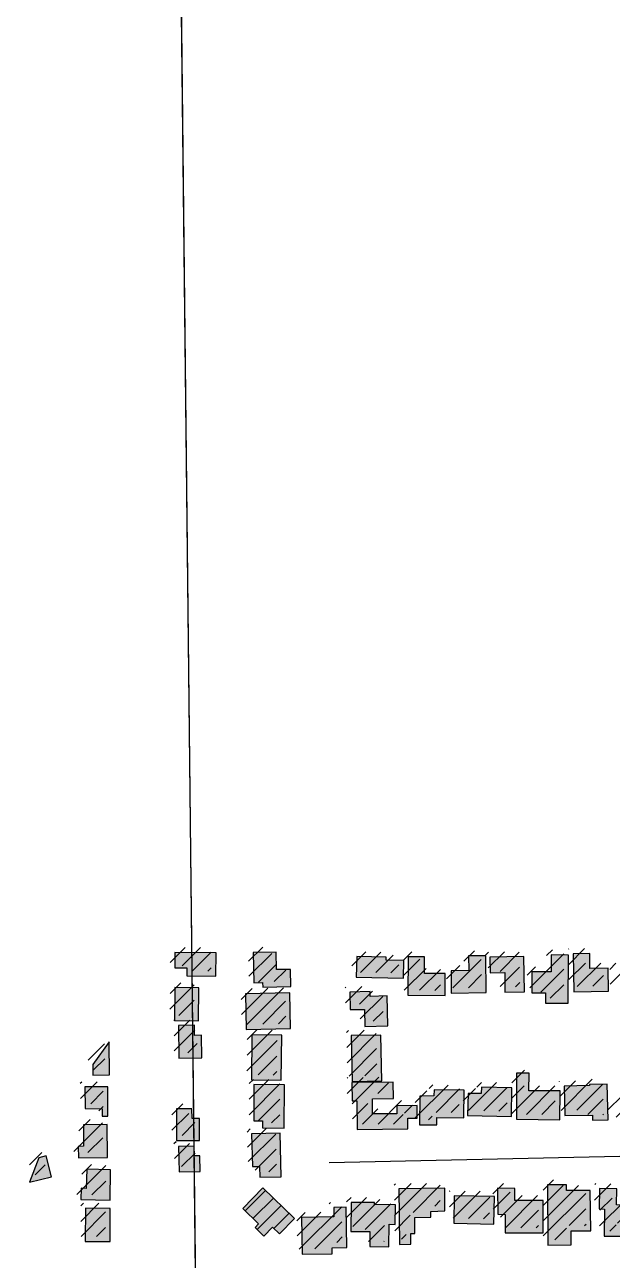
# Model space of a CAD drawing. Extents: x 6576311 to 6728256, y 2029764 to 2237541.
# Drawn here: x 6667566 to 6668423, y 2178765 to 2180567 of the extents above; entities that cross this region are included whole.
import ezdxf

# ---------------------------------------------------------------- set-up
doc = ezdxf.new("R2010")
doc.units = 21
for name, color, linetype in [('BUILDINGS', 9, 'Continuous'), ('CL_LOCAL', 4, 'Continuous'), ('PLSS_QQ', 8, 'Continuous'), ('PLSS_SECTION', 7, 'Continuous')]:
    doc.layers.add(name, color=color, linetype=linetype)

msp = doc.modelspace()

# ---------------------------------------------------------------- hatches: boundary and pattern name
at = {"layer": 'BUILDINGS_HATCH'}
for points in [[(6667784.9, 2179191.8), (6667802.5, 2179191.5), (6667802.3, 2179179.8), (6667844.6, 2179179.3), (6667845, 2179213.5), (6667785.1, 2179214)], [(6667898.9, 2179214.1), (6667899.9, 2179169.7), (6667912.7, 2179170.1), (6667913, 2179163.5), (6667954.1, 2179164.4), (6667953.4, 2179189.2), (6667933.3, 2179189.1), (6667932.9, 2179214.6)], [(6668049.6, 2179177.9), (6668118.2, 2179176.4), (6668118.7, 2179202.3), (6668092.9, 2179202.9), (6668092.9, 2179207.3), (6668050.3, 2179208.2)], [(6668124.6, 2179151.7), (6668179, 2179151.2), (6668179.2, 2179183.2), (6668148.8, 2179183.5), (6668149, 2179207.5), (6668125.2, 2179207.8)], [(6668187.7, 2179187.3), (6668188.1, 2179154.8), (6668239.1, 2179155.4), (6668238.4, 2179209.3), (6668213.1, 2179208.9), (6668213.5, 2179187.7)], [(6668244.3, 2179207.2), (6668245, 2179184.2), (6668266, 2179184.7), (6668266.4, 2179156.3), (6668295, 2179156.7), (6668293.9, 2179208.1)], [(6668305.5, 2179155), (6668325.6, 2179155.1), (6668325.4, 2179140.1), (6668358.6, 2179139.9), (6668359.2, 2179210.2), (6668333.9, 2179210.4), (6668333.7, 2179185.7), (6668305.7, 2179185.6)], [(6668365.7, 2179212), (6668366.8, 2179156.7), (6668417.2, 2179157.6), (6668416.8, 2179191.1), (6668390.4, 2179190.6), (6668390.1, 2179212.5)], [(6667784.4, 2179114.6), (6667819.6, 2179114.4), (6667819.9, 2179162.4), (6667784.8, 2179162.7)], [(6667888, 2179153.6), (6667889.1, 2179101.5), (6667953.8, 2179102.9), (6667952.7, 2179155)], [(6668040, 2179156.1), (6668040.7, 2179130.6), (6668061.4, 2179131), (6668062.1, 2179105.9), (6668095.8, 2179106.8), (6668094.5, 2179150.5), (6668069.9, 2179149.6), (6668069.8, 2179156.9)], [(6667790.4, 2179107.7), (6667790.9, 2179060), (6667824.3, 2179060.5), (6667823.9, 2179093.2), (6667813.7, 2179092.8), (6667813.4, 2179108.1)], [(6667665.3, 2179050.7), (6667665.3, 2179035.1), (6667689.7, 2179035.5), (6667689, 2179083.6)], [(6667896.5, 2179028.4), (6667940.2, 2179027.8), (6667941, 2179093.4), (6667897.4, 2179093.9)], [(6668042, 2179092.7), (6668043.4, 2179026), (6668086.8, 2179027), (6668085.4, 2179093.6)], [(6668042.9, 2179024.2), (6668043.3, 2178997.6), (6668050.3, 2178997.7), (6668050.8, 2178955.8), (6668124.8, 2178956.5), (6668124.8, 2178972.1), (6668138.4, 2178972.2), (6668138.3, 2178990.7), (6668108.5, 2178990.3), (6668108.8, 2178978.6), (6668073.4, 2178978.5), (6668073, 2179000.7), (6668103.6, 2179000.8), (6668103.3, 2179024.8)], [(6668283, 2178970.6), (6668346.5, 2178970.1), (6668346.7, 2179012), (6668301.3, 2179012.2), (6668301.5, 2179037.7), (6668283.3, 2179038)], [(6667653.9, 2178986.2), (6667678.9, 2178985.9), (6667678.9, 2178975.4), (6667687.1, 2178975.4), (6667687.2, 2179018), (6667653.8, 2179017.9)], [(6667899.9, 2178968.3), (6667912.6, 2178968.3), (6667912.7, 2178958.1), (6667944.4, 2178957.9), (6667945, 2179020.9), (6667900.2, 2179021.5)], [(6668141.8, 2178962.7), (6668166.8, 2178962.5), (6668167, 2178973.4), (6668206.4, 2178972.8), (6668206.8, 2179013.2), (6668162.9, 2179013.4), (6668162.6, 2179004.7), (6668142.2, 2179004.6)], [(6668211.8, 2178976.1), (6668275.9, 2178974.9), (6668276.6, 2179016.4), (6668232.1, 2179017.4), (6668231.8, 2179008.3), (6668212.5, 2179008.5)], [(6668352.6, 2179018.9), (6668353.6, 2178976), (6668393.9, 2178976.9), (6668394.2, 2178969.2), (6668416.9, 2178969.7), (6668415.5, 2179022.1), (6668389.7, 2179021.3), (6668389.7, 2179019.8)], [(6667787.4, 2178939.8), (6667820.9, 2178939.5), (6667821, 2178972), (6667810, 2178971.9), (6667809.9, 2178985.8), (6667787.5, 2178986)], [(6667643.9, 2178931.2), (6667644.3, 2178914.4), (6667686.8, 2178915), (6667686.1, 2178963), (6667651.5, 2178962.5), (6667651.9, 2178931.6)], [(6667896.8, 2178949.3), (6667898.2, 2178901.6), (6667908.4, 2178901.7), (6667908.7, 2178886.4), (6667939.9, 2178886.9), (6667938.5, 2178950.2)], [(6667572.7, 2178878.8), (6667605, 2178886.6), (6667597.2, 2178917.5), (6667586.4, 2178914.5)], [(6667790.3, 2178931), (6667791.3, 2178893.9), (6667821.9, 2178894.7), (6667821.2, 2178917.3), (6667813.6, 2178917.3), (6667813, 2178931.5)], [(6667647.7, 2178853.6), (6667690.5, 2178852.7), (6667691.1, 2178897.1), (6667656.3, 2178897.7), (6667655.8, 2178869.7), (6667648.2, 2178870)], [(6667883.9, 2178840.4), (6667907, 2178818.3), (6667901.9, 2178812.8), (6667914.7, 2178800.4), (6667927.2, 2178813.2), (6667937.7, 2178803.4), (6667959.4, 2178826.1), (6667913, 2178870.7)], [(6668111.6, 2178869.4), (6668112.5, 2178788.1), (6668129.2, 2178788.6), (6668129.1, 2178804.2), (6668135.1, 2178804.3), (6668135, 2178827.6), (6668158.5, 2178827.7), (6668158.5, 2178836.4), (6668178.9, 2178836.9), (6668178.5, 2178870)], [(6668255.8, 2178832.1), (6668266.6, 2178831.8), (6668266.7, 2178805.2), (6668322, 2178805), (6668322.1, 2178852), (6668280.9, 2178852.2), (6668280.9, 2178869.7), (6668255.6, 2178870)], [(6668328.5, 2178875), (6668329.1, 2178787.2), (6668362.9, 2178787.7), (6668362.8, 2178808.1), (6668391.5, 2178808.2), (6668390.9, 2178866.9), (6668356.3, 2178866.7), (6668356.3, 2178875.1)], [(6668403.8, 2178840), (6668411.7, 2178839.6), (6668411.1, 2178800.3), (6668435.2, 2178800), (6668435.4, 2178811.7), (6668460.4, 2178811.1), (6668460.8, 2178845.3), (6668429.3, 2178845.9), (6668429.8, 2178869.2), (6668404.2, 2178869.8)], [(6667969.4, 2178827.3), (6667970.4, 2178773.7), (6668014.4, 2178774.6), (6668014.4, 2178783.4), (6668035.9, 2178783.8), (6668034.8, 2178842.5), (6668016.7, 2178842), (6668017, 2178828.2)], [(6668041.8, 2178807.2), (6668069.3, 2178806.9), (6668069.1, 2178785.1), (6668097.2, 2178784.8), (6668097.6, 2178817.6), (6668106.1, 2178817.3), (6668106.6, 2178846), (6668075.9, 2178846.6), (6668076.2, 2178849.2), (6668042.2, 2178849.4)], [(6668191.8, 2178819.1), (6668250.2, 2178817.8), (6668251.1, 2178857.9), (6668192.4, 2178859.1)], [(6667654.1, 2178792.4), (6667690.4, 2178792.2), (6667690.8, 2178840.7), (6667654.8, 2178840.9)]]:
    msp.add_hatch(color=251, dxfattribs=at).paths.add_polyline_path(points)
at = {"layer": 'BUILDINGS_SHADOW'}
h = msp.add_hatch(dxfattribs=at)
h.set_pattern_fill('ANSI31', scale=5)
h.paths.add_polyline_path([(6667778.2, 2179199.2), (6667795.8, 2179198.9), (6667795.5, 2179187.2), (6667837.8, 2179186.7), (6667838.2, 2179220.9), (6667778.4, 2179221.4)])
h = msp.add_hatch(dxfattribs=at)
h.set_pattern_fill('ANSI31', scale=5)
h.paths.add_polyline_path([(6667892.1, 2179221.5), (6667893.1, 2179177.1), (6667905.9, 2179177.5), (6667906.2, 2179170.9), (6667947.3, 2179171.8), (6667946.7, 2179196.6), (6667926.5, 2179196.5), (6667926.1, 2179222)])
h = msp.add_hatch(dxfattribs=at)
h.set_pattern_fill('ANSI31', scale=5)
h.paths.add_polyline_path([(6668419.1, 2179197.8), (6668420.1, 2179166.9), (6668471.7, 2179168.9), (6668469.8, 2179223.5), (6668447.1, 2179222.7), (6668447.8, 2179199)])
h = msp.add_hatch(dxfattribs=at)
h.set_pattern_fill('ANSI31', scale=5)
h.paths.add_polyline_path([(6668042.9, 2179185.3), (6668111.5, 2179183.8), (6668111.9, 2179209.6), (6668086.1, 2179210.3), (6668086.1, 2179214.6), (6668043.6, 2179215.6)])
h = msp.add_hatch(dxfattribs=at)
h.set_pattern_fill('ANSI31', scale=5)
h.paths.add_polyline_path([(6668117.8, 2179159), (6668172.3, 2179158.5), (6668172.4, 2179190.6), (6668142.1, 2179190.8), (6668142.3, 2179214.9), (6668118.5, 2179215.1)])
h = msp.add_hatch(dxfattribs=at)
h.set_pattern_fill('ANSI31', scale=5)
h.paths.add_polyline_path([(6668180.9, 2179194.6), (6668181.3, 2179162.2), (6668232.4, 2179162.8), (6668231.6, 2179216.7), (6668206.4, 2179216.2), (6668206.7, 2179195.1)])
h = msp.add_hatch(dxfattribs=at)
h.set_pattern_fill('ANSI31', scale=5)
h.paths.add_polyline_path([(6668237.6, 2179214.5), (6668238.2, 2179191.6), (6668259.2, 2179192), (6668259.6, 2179163.6), (6668288.3, 2179164.1), (6668287.2, 2179215.5)])
h = msp.add_hatch(dxfattribs=at)
h.set_pattern_fill('ANSI31', scale=5)
h.paths.add_polyline_path([(6668298.8, 2179162.3), (6668318.9, 2179162.4), (6668318.7, 2179147.5), (6668351.9, 2179147.3), (6668352.4, 2179217.6), (6668327.2, 2179217.8), (6668327, 2179193.1), (6668298.9, 2179192.9)])
h = msp.add_hatch(dxfattribs=at)
h.set_pattern_fill('ANSI31', scale=5)
h.paths.add_polyline_path([(6668358.9, 2179219.4), (6668360, 2179164.1), (6668410.5, 2179165), (6668410.1, 2179198.5), (6668383.7, 2179198), (6668383.3, 2179219.9)])
h = msp.add_hatch(dxfattribs=at)
h.set_pattern_fill('ANSI31', scale=5)
h.paths.add_polyline_path([(6667777.7, 2179122), (6667812.8, 2179121.7), (6667813.2, 2179169.8), (6667778, 2179170)])
h = msp.add_hatch(dxfattribs=at)
h.set_pattern_fill('ANSI31', scale=5)
h.paths.add_polyline_path([(6667881.3, 2179161), (6667882.4, 2179108.9), (6667947, 2179110.3), (6667946, 2179162.3)])
h = msp.add_hatch(dxfattribs=at)
h.set_pattern_fill('ANSI31', scale=5)
h.paths.add_polyline_path([(6668033.3, 2179163.4), (6668034, 2179137.9), (6668054.7, 2179138.4), (6668055.3, 2179113.3), (6668089.1, 2179114.1), (6668087.8, 2179157.8), (6668063.1, 2179157), (6668063.1, 2179164.3)])
h = msp.add_hatch(dxfattribs=at)
h.set_pattern_fill('ANSI31', scale=5)
h.paths.add_polyline_path([(6667783.6, 2179115.1), (6667784.1, 2179067.3), (6667817.6, 2179067.9), (6667817.2, 2179100.6), (6667807, 2179100.2), (6667806.6, 2179115.5)])
h = msp.add_hatch(dxfattribs=at)
h.set_pattern_fill('ANSI31', scale=5)
h.paths.add_polyline_path([(6667889.8, 2179035.7), (6667933.4, 2179035.2), (6667934.3, 2179100.7), (6667890.6, 2179101.3)])
h = msp.add_hatch(dxfattribs=at)
h.set_pattern_fill('ANSI31', scale=5)
h.paths.add_polyline_path([(6668035.3, 2179100.1), (6668036.7, 2179033.4), (6668080.1, 2179034.3), (6668078.6, 2179101)])
h = msp.add_hatch(dxfattribs=at)
h.set_pattern_fill('ANSI31', scale=5)
h.paths.add_polyline_path([(6667658.5, 2179058.1), (6667658.6, 2179042.4), (6667683, 2179042.9), (6667682.2, 2179091)])
h = msp.add_hatch(dxfattribs=at)
h.set_pattern_fill('ANSI31', scale=5)
h.paths.add_polyline_path([(6668276.3, 2178978), (6668339.8, 2178977.5), (6668339.9, 2179019.4), (6668294.5, 2179019.6), (6668294.7, 2179045.1), (6668276.6, 2179045.3)])
h = msp.add_hatch(dxfattribs=at)
h.set_pattern_fill('ANSI31', scale=5)
h.paths.add_polyline_path([(6667647.2, 2178993.6), (6667672.1, 2178993.3), (6667672.2, 2178982.8), (6667680.4, 2178982.8), (6667680.5, 2179025.4), (6667647, 2179025.3)])
h = msp.add_hatch(dxfattribs=at)
h.set_pattern_fill('ANSI31', scale=5)
h.paths.add_polyline_path([(6667893.1, 2178975.7), (6667905.9, 2178975.7), (6667905.9, 2178965.5), (6667937.7, 2178965.3), (6667938.3, 2179028.3), (6667893.5, 2179028.8)])
h = msp.add_hatch(dxfattribs=at)
h.set_pattern_fill('ANSI31', scale=5)
h.paths.add_polyline_path([(6668036.1, 2179031.6), (6668036.5, 2179005), (6668043.6, 2179005), (6668044.1, 2178963.2), (6668118.1, 2178963.8), (6668118, 2178979.5), (6668131.6, 2178979.6), (6668131.5, 2178998.1), (6668101.8, 2178997.6), (6668102.1, 2178986), (6668066.6, 2178985.8), (6668066.3, 2179008.1), (6668096.9, 2179008.2), (6668096.5, 2179032.2)])
h = msp.add_hatch(dxfattribs=at)
h.set_pattern_fill('ANSI31', scale=5)
h.paths.add_polyline_path([(6668205.1, 2178983.5), (6668269.2, 2178982.3), (6668269.8, 2179023.8), (6668225.3, 2179024.7), (6668225.1, 2179015.6), (6668205.8, 2179015.9)])
h = msp.add_hatch(dxfattribs=at)
h.set_pattern_fill('ANSI31', scale=5)
h.paths.add_polyline_path([(6668345.8, 2179026.3), (6668346.9, 2178983.4), (6668387.1, 2178984.3), (6668387.4, 2178976.6), (6668410.1, 2178977.1), (6668408.8, 2179029.5), (6668383, 2179028.7), (6668383, 2179027.2)])
h = msp.add_hatch(dxfattribs=at)
h.set_pattern_fill('ANSI31', scale=5)
h.paths.add_polyline_path([(6668135.1, 2178970.1), (6668160, 2178969.8), (6668160.3, 2178980.8), (6668199.7, 2178980.2), (6668200.1, 2179020.6), (6668156.1, 2179020.8), (6668155.9, 2179012.1), (6668135.5, 2179012)])
h = msp.add_hatch(dxfattribs=at)
h.set_pattern_fill('ANSI31', scale=5)
h.paths.add_polyline_path([(6668416.3, 2179004), (6668417.2, 2178973.5), (6668480.2, 2178975.5), (6668478.9, 2179017.4), (6668445.7, 2179016.5), (6668446.3, 2179004.9)])
h = msp.add_hatch(dxfattribs=at)
h.set_pattern_fill('ANSI31', scale=5)
h.paths.add_polyline_path([(6667780.6, 2178947.1), (6667814.1, 2178946.9), (6667814.3, 2178979.3), (6667803.2, 2178979.3), (6667803.1, 2178993.1), (6667780.7, 2178993.4)])
h = msp.add_hatch(dxfattribs=at)
h.set_pattern_fill('ANSI31', scale=5)
h.paths.add_polyline_path([(6667637.2, 2178938.5), (6667637.5, 2178921.8), (6667680.1, 2178922.3), (6667679.3, 2178970.4), (6667644.7, 2178969.9), (6667645.1, 2178938.9)])
h = msp.add_hatch(dxfattribs=at)
h.set_pattern_fill('ANSI31', scale=5)
h.paths.add_polyline_path([(6667890.1, 2178956.7), (6667891.4, 2178909), (6667901.6, 2178909), (6667902, 2178893.7), (6667933.2, 2178894.2), (6667931.8, 2178957.6)])
h = msp.add_hatch(dxfattribs=at)
h.set_pattern_fill('ANSI31', scale=5)
h.paths.add_polyline_path([(6667783.5, 2178938.4), (6667784.5, 2178901.3), (6667815.2, 2178902.1), (6667814.5, 2178924.7), (6667806.8, 2178924.7), (6667806.2, 2178938.9)])
h = msp.add_hatch(dxfattribs=at)
h.set_pattern_fill('ANSI31', scale=5)
h.paths.add_polyline_path([(6667565.9, 2178886.2), (6667598.2, 2178894), (6667590.4, 2178924.9), (6667579.7, 2178921.9)])
h = msp.add_hatch(dxfattribs=at)
h.set_pattern_fill('ANSI31', scale=5)
h.paths.add_polyline_path([(6667640.9, 2178861), (6667683.7, 2178860.1), (6667684.4, 2178904.5), (6667649.5, 2178905.1), (6667649.1, 2178877), (6667641.4, 2178877.4)])
h = msp.add_hatch(dxfattribs=at)
h.set_pattern_fill('ANSI31', scale=5)
h.paths.add_polyline_path([(6668321.8, 2178882.4), (6668322.4, 2178794.6), (6668356.1, 2178795.1), (6668356.1, 2178815.5), (6668384.7, 2178815.6), (6668384.2, 2178874.2), (6668349.6, 2178874.1), (6668349.5, 2178882.5)])
h = msp.add_hatch(dxfattribs=at)
h.set_pattern_fill('ANSI31', scale=5)
h.paths.add_polyline_path([(6667877.2, 2178847.8), (6667900.3, 2178825.6), (6667895.2, 2178820.1), (6667908, 2178807.8), (6667920.4, 2178820.6), (6667931, 2178810.8), (6667952.7, 2178833.5), (6667906.3, 2178878.1)])
h = msp.add_hatch(dxfattribs=at)
h.set_pattern_fill('ANSI31', scale=5)
h.paths.add_polyline_path([(6668104.8, 2178876.7), (6668105.7, 2178795.5), (6668122.5, 2178796), (6668122.4, 2178811.6), (6668128.3, 2178811.6), (6668128.2, 2178834.9), (6668151.8, 2178835), (6668151.7, 2178843.8), (6668172.2, 2178844.2), (6668171.7, 2178877.4)])
h = msp.add_hatch(dxfattribs=at)
h.set_pattern_fill('ANSI31', scale=5)
h.paths.add_polyline_path([(6668185, 2178826.4), (6668243.4, 2178825.2), (6668244.4, 2178865.3), (6668185.7, 2178866.5)])
h = msp.add_hatch(dxfattribs=at)
h.set_pattern_fill('ANSI31', scale=5)
h.paths.add_polyline_path([(6668249, 2178839.5), (6668259.8, 2178839.1), (6668259.9, 2178812.5), (6668315.2, 2178812.4), (6668315.3, 2178859.4), (6668274.2, 2178859.6), (6668274.1, 2178877.1), (6668248.9, 2178877.3)])
h = msp.add_hatch(dxfattribs=at)
h.set_pattern_fill('ANSI31', scale=5)
h.paths.add_polyline_path([(6668397.1, 2178847.4), (6668405, 2178847), (6668404.3, 2178807.7), (6668428.4, 2178807.4), (6668428.7, 2178819.1), (6668453.6, 2178818.4), (6668454, 2178852.7), (6668422.6, 2178853.3), (6668423, 2178876.6), (6668397.5, 2178877.2)])
h = msp.add_hatch(dxfattribs=at)
h.set_pattern_fill('ANSI31', scale=5)
h.paths.add_polyline_path([(6667647.4, 2178799.8), (6667683.7, 2178799.6), (6667684.1, 2178848.1), (6667648, 2178848.3)])
h = msp.add_hatch(dxfattribs=at)
h.set_pattern_fill('ANSI31', scale=5)
h.paths.add_polyline_path([(6667962.6, 2178834.6), (6667963.7, 2178781.1), (6668007.6, 2178782), (6668007.6, 2178790.7), (6668029.2, 2178791.2), (6668028.1, 2178849.8), (6668009.9, 2178849.4), (6668010.3, 2178835.6)])
h = msp.add_hatch(dxfattribs=at)
h.set_pattern_fill('ANSI31', scale=5)
h.paths.add_polyline_path([(6668035, 2178814.5), (6668062.5, 2178814.3), (6668062.3, 2178792.4), (6668090.4, 2178792.2), (6668090.9, 2178825), (6668099.4, 2178824.6), (6668099.8, 2178853.4), (6668069.2, 2178854), (6668069.4, 2178856.6), (6668035.4, 2178856.8)])

# ---------------------------------------------------------------- linework, layer by layer
at = {"layer": 'BUILDINGS'}
for points in [[(6667784.9, 2179191.8), (6667802.5, 2179191.5), (6667802.3, 2179179.8), (6667844.6, 2179179.3), (6667845, 2179213.5), (6667785.1, 2179214), (6667784.9, 2179191.8)], [(6667898.9, 2179214.1), (6667899.9, 2179169.7), (6667912.7, 2179170.1), (6667913, 2179163.5), (6667954.1, 2179164.4), (6667953.4, 2179189.2), (6667933.3, 2179189.1), (6667932.9, 2179214.6), (6667898.9, 2179214.1)], [(6668049.6, 2179177.9), (6668118.2, 2179176.4), (6668118.7, 2179202.3), (6668092.9, 2179202.9), (6668092.9, 2179207.3), (6668050.3, 2179208.2), (6668049.6, 2179177.9)], [(6668124.6, 2179151.7), (6668179, 2179151.2), (6668179.2, 2179183.2), (6668148.8, 2179183.5), (6668149, 2179207.5), (6668125.2, 2179207.8), (6668124.6, 2179151.7)], [(6668187.7, 2179187.3), (6668188.1, 2179154.8), (6668239.1, 2179155.4), (6668238.4, 2179209.3), (6668213.1, 2179208.9), (6668213.5, 2179187.7), (6668187.7, 2179187.3)], [(6668244.3, 2179207.2), (6668245, 2179184.2), (6668266, 2179184.7), (6668266.4, 2179156.3), (6668295, 2179156.7), (6668293.9, 2179208.1), (6668244.3, 2179207.2)], [(6668305.5, 2179155), (6668325.6, 2179155.1), (6668325.4, 2179140.1), (6668358.6, 2179139.9), (6668359.2, 2179210.2), (6668333.9, 2179210.4), (6668333.7, 2179185.7), (6668305.7, 2179185.6), (6668305.5, 2179155)], [(6668365.7, 2179212), (6668366.8, 2179156.7), (6668417.2, 2179157.6), (6668416.8, 2179191.1), (6668390.4, 2179190.6), (6668390.1, 2179212.5), (6668365.7, 2179212)], [(6667784.4, 2179114.6), (6667819.6, 2179114.4), (6667819.9, 2179162.4), (6667784.8, 2179162.7), (6667784.4, 2179114.6)], [(6667888, 2179153.6), (6667889.1, 2179101.5), (6667953.8, 2179102.9), (6667952.7, 2179155), (6667888, 2179153.6)], [(6668040, 2179156.1), (6668040.7, 2179130.6), (6668061.4, 2179131), (6668062.1, 2179105.9), (6668095.8, 2179106.8), (6668094.5, 2179150.5), (6668069.9, 2179149.6), (6668069.8, 2179156.9), (6668040, 2179156.1)], [(6667790.4, 2179107.7), (6667790.9, 2179060), (6667824.3, 2179060.5), (6667823.9, 2179093.2), (6667813.7, 2179092.8), (6667813.4, 2179108.1), (6667790.4, 2179107.7)], [(6667665.3, 2179050.7), (6667665.3, 2179035.1), (6667689.7, 2179035.5), (6667689, 2179083.6)], [(6667896.5, 2179028.4), (6667940.2, 2179027.8), (6667941, 2179093.4), (6667897.4, 2179093.9), (6667896.5, 2179028.4)], [(6668042, 2179092.7), (6668043.4, 2179026), (6668086.8, 2179027), (6668085.4, 2179093.6), (6668042, 2179092.7)], [(6668042.9, 2179024.2), (6668043.3, 2178997.6), (6668050.3, 2178997.7), (6668050.8, 2178955.8), (6668124.8, 2178956.5), (6668124.8, 2178972.1), (6668138.4, 2178972.2), (6668138.3, 2178990.7), (6668108.5, 2178990.3), (6668108.8, 2178978.6), (6668073.4, 2178978.5), (6668073, 2179000.7), (6668103.6, 2179000.8), (6668103.3, 2179024.8), (6668042.9, 2179024.2)], [(6668283, 2178970.6), (6668346.5, 2178970.1), (6668346.7, 2179012), (6668301.3, 2179012.2), (6668301.5, 2179037.7), (6668283.3, 2179038), (6668283, 2178970.6)], [(6667653.9, 2178986.2), (6667678.9, 2178985.9), (6667678.9, 2178975.4), (6667687.1, 2178975.4), (6667687.2, 2179018), (6667653.8, 2179017.9), (6667653.9, 2178986.2)], [(6667899.9, 2178968.3), (6667912.6, 2178968.3), (6667912.7, 2178958.1), (6667944.4, 2178957.9), (6667945, 2179020.9), (6667900.2, 2179021.5), (6667899.9, 2178968.3)], [(6668141.8, 2178962.7), (6668166.8, 2178962.5), (6668167, 2178973.4), (6668206.4, 2178972.8), (6668206.8, 2179013.2), (6668162.9, 2179013.4), (6668162.6, 2179004.7), (6668142.2, 2179004.6), (6668141.8, 2178962.7)], [(6668211.8, 2178976.1), (6668275.9, 2178974.9), (6668276.6, 2179016.4), (6668232.1, 2179017.4), (6668231.8, 2179008.3), (6668212.5, 2179008.5), (6668211.8, 2178976.1)], [(6668352.6, 2179018.9), (6668353.6, 2178976), (6668393.9, 2178976.9), (6668394.2, 2178969.2), (6668416.9, 2178969.7), (6668415.5, 2179022.1), (6668389.7, 2179021.3), (6668389.7, 2179019.8), (6668352.6, 2179018.9)], [(6667787.4, 2178939.8), (6667820.9, 2178939.5), (6667821, 2178972), (6667810, 2178971.9), (6667809.9, 2178985.8), (6667787.5, 2178986), (6667787.4, 2178939.8)], [(6667643.9, 2178931.2), (6667644.3, 2178914.4), (6667686.8, 2178915), (6667686.1, 2178963), (6667651.5, 2178962.5), (6667651.9, 2178931.6), (6667643.9, 2178931.2)], [(6667896.8, 2178949.3), (6667898.2, 2178901.6), (6667908.4, 2178901.7), (6667908.7, 2178886.4), (6667939.9, 2178886.9), (6667938.5, 2178950.2), (6667896.8, 2178949.3)], [(6667572.7, 2178878.8), (6667605, 2178886.6), (6667597.2, 2178917.5), (6667586.4, 2178914.5)], [(6667790.3, 2178931), (6667791.3, 2178893.9), (6667821.9, 2178894.7), (6667821.2, 2178917.3), (6667813.6, 2178917.3), (6667813, 2178931.5), (6667790.3, 2178931)], [(6667647.7, 2178853.6), (6667690.5, 2178852.7), (6667691.1, 2178897.1), (6667656.3, 2178897.7), (6667655.8, 2178869.7), (6667648.2, 2178870), (6667647.7, 2178853.6)], [(6667883.9, 2178840.4), (6667907, 2178818.3), (6667901.9, 2178812.8), (6667914.7, 2178800.4), (6667927.2, 2178813.2), (6667937.7, 2178803.4), (6667959.4, 2178826.1), (6667913, 2178870.7), (6667883.9, 2178840.4)], [(6668111.6, 2178869.4), (6668112.5, 2178788.1), (6668129.2, 2178788.6), (6668129.1, 2178804.2), (6668135.1, 2178804.3), (6668135, 2178827.6), (6668158.5, 2178827.7), (6668158.5, 2178836.4), (6668178.9, 2178836.9), (6668178.5, 2178870), (6668111.6, 2178869.4)], [(6668255.8, 2178832.1), (6668266.6, 2178831.8), (6668266.7, 2178805.2), (6668322, 2178805), (6668322.1, 2178852), (6668280.9, 2178852.2), (6668280.9, 2178869.7), (6668255.6, 2178870), (6668255.8, 2178832.1)], [(6668328.5, 2178875), (6668329.1, 2178787.2), (6668362.9, 2178787.7), (6668362.8, 2178808.1), (6668391.5, 2178808.2), (6668390.9, 2178866.9), (6668356.3, 2178866.7), (6668356.3, 2178875.1), (6668328.5, 2178875)], [(6668403.8, 2178840), (6668411.7, 2178839.6), (6668411.1, 2178800.3), (6668435.2, 2178800), (6668435.4, 2178811.7), (6668460.4, 2178811.1), (6668460.8, 2178845.3), (6668429.3, 2178845.9), (6668429.8, 2178869.2), (6668404.2, 2178869.8), (6668403.8, 2178840)], [(6667969.4, 2178827.3), (6667970.4, 2178773.7), (6668014.4, 2178774.6), (6668014.4, 2178783.4), (6668035.9, 2178783.8), (6668034.8, 2178842.5), (6668016.7, 2178842), (6668017, 2178828.2), (6667969.4, 2178827.3)], [(6668041.8, 2178807.2), (6668069.3, 2178806.9), (6668069.1, 2178785.1), (6668097.2, 2178784.8), (6668097.6, 2178817.6), (6668106.1, 2178817.3), (6668106.6, 2178846), (6668075.9, 2178846.6), (6668076.2, 2178849.2), (6668042.2, 2178849.4), (6668041.8, 2178807.2)], [(6668191.8, 2178819.1), (6668250.2, 2178817.8), (6668251.1, 2178857.9), (6668192.4, 2178859.1), (6668191.8, 2178819.1)], [(6667654.1, 2178792.4), (6667690.4, 2178792.2), (6667690.8, 2178840.7), (6667654.8, 2178840.9), (6667654.1, 2178792.4)]]:
    msp.add_lwpolyline(points, close=True, dxfattribs=at)
at = {"layer": 'CL_LOCAL'}
msp.add_lwpolyline([(6669209.5, 2178931.6), (6669163.3, 2178930.9), (6669078, 2178929.9), (6668880.3, 2178926), (6668010, 2178907)], dxfattribs=at)
at = {"layer": 'PLSS_QQ'}
for points in [[(6667793.2, 2180673.5), (6667807.8, 2179359.2), (6667822.3, 2178044.8), (6667836.4, 2176728.9), (6667850.5, 2175412.9), (6667864.7, 2174096.9), (6667878.8, 2172780.9), (6667894.5, 2171470.9), (6667910.2, 2170160.9), (6667926, 2168850.9), (6667941.7, 2167540.9), (6667961.2, 2166239.2), (6667980.6, 2164937.5), (6668000, 2163635.7), (6668019.5, 2162334), (6669310.2, 2162362.4), (6670594.9, 2162390.8), (6670600.9, 2162390.9), (6671906.1, 2162438.7), (6673211.3, 2162486.6), (6674516.5, 2162534.5), (6675821.6, 2162582.5), (6677082.6, 2162599.4), (6678213.5, 2162613.5)], [(6667793.2, 2180673.5), (6667807.8, 2179359.2), (6667822.3, 2178044.8), (6667836.4, 2176728.9), (6667850.5, 2175412.9), (6667864.7, 2174096.9), (6667878.8, 2172780.9), (6667894.5, 2171470.9), (6667910.2, 2170160.9), (6667926, 2168850.9)]]:
    msp.add_lwpolyline(points, dxfattribs=at)
at = {"layer": 'PLSS_SECTION'}
msp.add_lwpolyline([(6667793.2, 2180673.5), (6667807.8, 2179359.2), (6667822.3, 2178044.8), (6667836.4, 2176728.9), (6667850.5, 2175412.9), (6667864.7, 2174096.9), (6667878.8, 2172780.9), (6667894.5, 2171470.9), (6667910.2, 2170160.9), (6667926, 2168850.9), (6667941.7, 2167540.9), (6667961.2, 2166239.2), (6667980.6, 2164937.5)], dxfattribs=at)
msp.add_lwpolyline([(6667793.2, 2180673.5), (6667807.8, 2179359.2), (6667822.3, 2178044.8), (6667836.4, 2176728.9), (6667850.5, 2175412.9), (6667864.7, 2174096.9), (6667878.8, 2172780.9), (6667894.5, 2171470.9), (6667910.2, 2170160.9), (6667926, 2168850.9), (6667941.7, 2167540.9), (6667961.2, 2166239.2), (6667980.6, 2164937.5)], dxfattribs=at)

doc.saveas('drawing.dxf')
